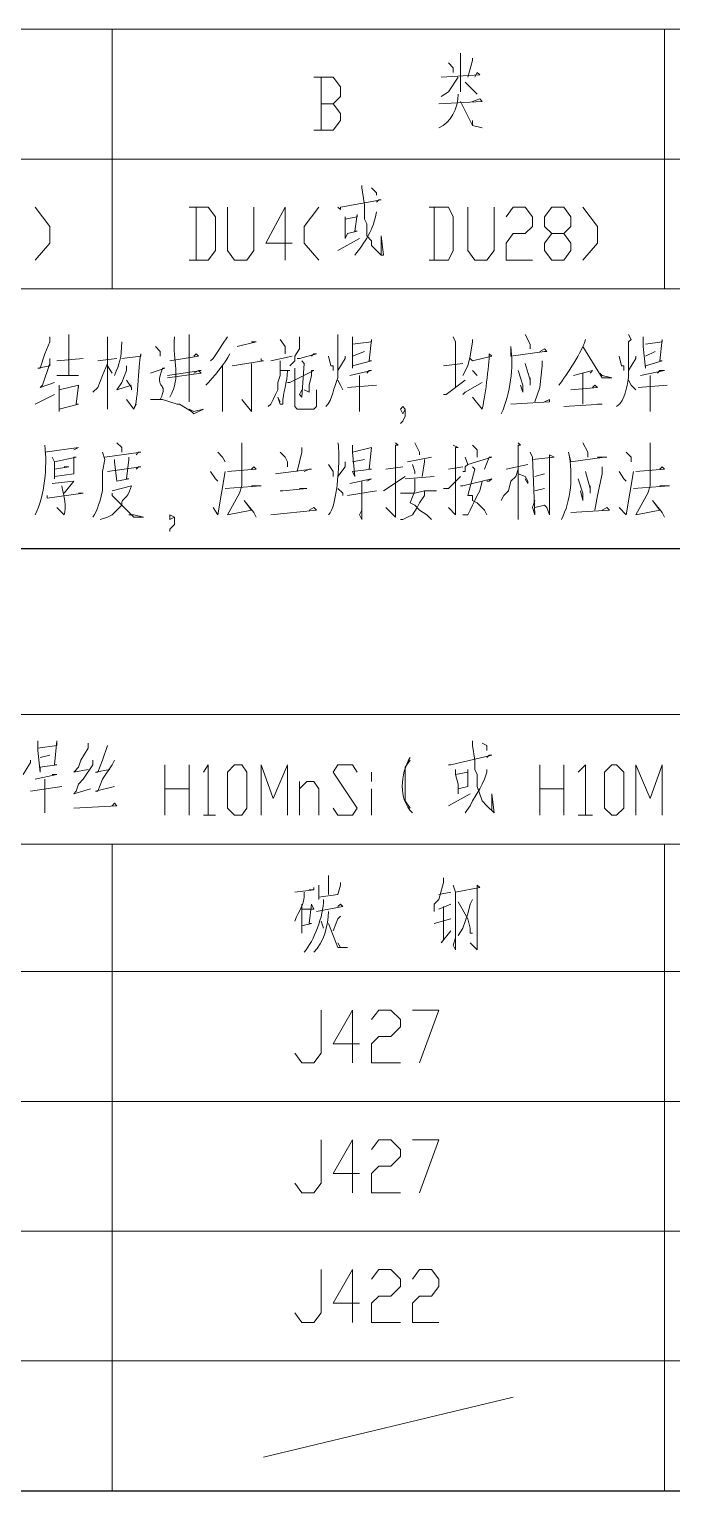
# Model space of a CAD drawing. Header units: millimetres. Extents: x -219 to 948, y -831 to -7.
# Drawn here: x 803.6 to 851.8, y -342.5 to -233.1 of the extents above; entities that cross this region are included whole.
import ezdxf

# ---------------------------------------------------------------- set-up
doc = ezdxf.new("R2010")
doc.units = ezdxf.units.MM
doc.layers.add('1', color=7, linetype='Continuous')

msp = doc.modelspace()

# ---------------------------------------------------------------- linework, layer by layer
at = {"layer": '1', "color": 0, "lineweight": 5}
for points in [[(725.62, -233.07), (933.7, -233.07)], [(809.86, -233.07), (809.86, -252.51)], [(851.26, -233.07), (851.26, -252.51)], [(835.96, -234.87), (835.96, -237.75), (835.96, -237.03)], [(836.86, -235.23), (836.86, -235.41), (836.5, -236.67)], [(834.52, -236.67), (837.4, -236.49), (837.22, -236.31), (837.04, -236.67)], [(835.06, -235.59), (835.42, -235.95), (835.42, -236.31)], [(826.42, -238.65), (826.96, -238.11), (826.96, -237.39), (826.42, -236.67), (824.98, -236.67)], [(825.52, -236.67), (825.52, -240.63)], [(835.78, -236.67), (835.06, -237.75), (834.52, -238.11)], [(836.32, -237.03), (836.86, -237.57), (837.22, -237.93)], [(834.34, -238.65), (837.58, -238.47), (837.4, -238.29), (836.86, -238.47)], [(835.96, -238.47), (836.86, -240.27), (837.58, -240.45), (836.86, -240.27), (836.86, -239.91)], [(824.98, -240.63), (826.42, -240.63), (826.96, -239.91), (826.96, -239.37), (826.42, -238.65), (825.52, -238.65)], [(725.62, -242.79), (933.7, -242.79)], [(828.58, -244.77), (828.58, -244.95), (828.58, -244.95), (828.76, -246.21), (828.76, -247.29), (828.94, -247.65), (828.94, -248.19), (828.94, -248.55), (829.3, -248.91), (829.3, -249.27), (829.66, -249.63), (829.84, -249.81), (830.02, -249.99), (830.2, -249.99), (830.02, -248.55), (830.02, -249.99)], [(829.3, -244.95), (829.66, -245.31), (829.66, -245.49)], [(826.78, -246.39), (826.96, -246.57), (826.96, -246.39), (830.02, -245.85), (829.84, -245.85), (829.66, -246.03)], [(804.1, -246.39), (805.18, -247.83), (805.18, -249.09), (804.1, -250.35)], [(815.62, -250.35), (817.06, -250.35), (817.6, -249.63), (817.6, -247.11), (817.06, -246.39), (815.62, -246.39)], [(816.16, -246.39), (816.16, -250.35)], [(818.5, -246.39), (818.5, -249.63), (819.04, -250.35), (819.94, -250.35), (820.48, -249.63), (820.48, -246.39)], [(823.36, -249.09), (821.38, -249.09), (822.82, -246.39), (822.82, -250.35)], [(825.34, -246.39), (824.26, -247.83), (824.26, -249.09), (825.34, -250.35)], [(827.32, -247.11), (827.32, -248.73), (827.5, -248.37), (828.22, -248.19), (828.04, -248.19), (828.22, -246.93), (828.22, -247.11), (827.32, -247.29)], [(833.62, -250.35), (835.06, -250.35), (835.42, -249.63), (835.42, -247.11), (835.06, -246.39), (833.62, -246.39)], [(833.98, -246.39), (833.98, -250.35)], [(836.5, -246.39), (836.5, -249.63), (837.04, -250.35), (837.94, -250.35), (838.48, -249.63), (838.48, -246.39)], [(839.38, -247.11), (839.92, -246.39), (840.82, -246.39), (841.36, -247.11), (841.36, -247.83), (840.82, -248.37), (839.92, -248.37), (839.38, -249.09), (839.38, -250.35), (841.36, -250.35)], [(842.8, -250.35), (842.26, -249.63), (842.26, -249.09), (842.8, -248.37), (843.7, -248.37), (844.24, -247.83), (844.24, -247.11), (843.7, -246.39), (842.8, -246.39), (842.26, -247.11), (842.26, -247.83), (842.8, -248.37)], [(845.14, -246.39), (846.22, -247.83), (846.22, -249.09), (845.14, -250.35)], [(843.7, -248.37), (844.24, -249.09), (844.24, -249.63), (843.7, -250.35), (842.8, -250.35)], [(826.78, -249.63), (826.78, -249.63), (828.4, -248.73)], [(725.62, -252.51), (933.7, -252.51)], [(806.62, -255.93), (806.62, -258.99)], [(815.62, -255.93), (815.62, -260.97), (815.62, -260.25)], [(840.82, -255.93), (841.18, -256.65), (841.18, -257.01)], [(805.18, -256.11), (805.18, -256.47), (804.82, -257.37), (804.46, -258.45), (804.28, -258.45), (805.18, -258.27), (805.18, -257.73), (805.18, -258.09), (804.64, -259.71), (804.46, -259.89), (805.54, -259.53)], [(809.5, -256.11), (809.5, -256.29), (809.5, -261.51), (809.5, -261.15), (809.5, -260.43)], [(813.1, -256.83), (813.46, -257.19), (813.46, -257.37)], [(818.5, -256.11), (818.14, -256.65), (817.78, -257.19), (817.42, -257.73), (817.24, -257.91)], [(819.22, -256.83), (820.66, -256.47), (820.66, -256.47), (820.3, -256.47)], [(822.46, -256.29), (822.82, -256.83), (822.82, -257.37)], [(823.9, -256.11), (823.9, -256.47), (823.9, -257.01), (823.54, -257.55), (823.54, -257.91), (823.18, -258.27)], [(827.86, -256.11), (827.86, -256.83), (827.86, -258.45), (827.86, -258.27), (829.3, -257.91), (829.12, -257.91), (829.3, -256.29), (829.3, -256.47), (827.86, -256.65)], [(835.42, -256.11), (835.6, -256.47), (835.6, -259.89)], [(836.86, -256.29), (836.86, -256.47), (836.68, -257.55), (836.5, -258.27), (836.14, -258.99)], [(845.14, -256.83), (846.58, -259.17), (847.3, -259.17), (846.58, -258.99), (846.4, -258.81)], [(849.64, -256.11), (849.64, -256.83), (849.82, -258.45), (849.82, -258.27), (851.08, -257.91), (850.9, -257.91), (851.08, -256.29), (851.08, -256.47), (849.82, -256.65)], [(805.72, -257.91), (807.7, -257.73)], [(809.5, -258.09), (809.14, -258.99), (808.78, -259.89), (808.42, -260.25)], [(808.78, -257.91), (810.22, -257.73)], [(809.5, -258.27), (809.86, -258.81)], [(810.94, -258.27), (810.94, -258.63), (810.58, -259.53), (810.22, -260.07), (810.22, -260.07), (811.3, -259.71)], [(813.46, -257.19), (813.46, -257.55)], [(814.18, -257.91), (816.34, -257.55), (816.16, -257.37), (815.98, -257.55)], [(814.18, -257.91), (816.34, -257.55), (816.16, -257.37), (815.98, -257.55)], [(818.14, -258.27), (818.14, -261.69), (818.14, -261.33), (818.14, -260.79)], [(818.86, -258.27), (821.2, -257.91), (821.02, -257.91), (821.02, -257.73), (821.02, -257.91)], [(820.3, -258.09), (820.3, -261.69), (819.58, -260.79)], [(822.46, -257.91), (822.46, -257.91), (822.46, -258.99), (822.28, -259.53), (822.28, -260.07), (822.1, -260.43), (821.92, -260.79), (821.74, -261.15), (821.56, -261.33)], [(821.74, -257.91), (823.36, -257.55)], [(823.72, -257.73), (823.9, -257.73), (825.16, -257.37), (824.98, -257.37), (824.8, -257.55)], [(824.08, -257.91), (824.26, -258.09), (824.08, -260.61), (823.9, -260.43), (824.08, -260.07)], [(826.06, -257.55), (826.24, -258.27), (826.42, -258.27), (826.42, -258.63)], [(827.32, -257.55), (827.32, -257.73), (826.78, -258.63)], [(827.86, -257.55), (828.76, -257.19)], [(834.7, -258.27), (836.14, -258.09)], [(840.82, -258.09), (841.18, -259.35), (841.18, -259.71), (841.18, -259.17)], [(842.08, -257.91), (842.08, -258.27), (841.9, -259.89), (841.54, -260.97)], [(847.84, -257.55), (848.02, -258.27), (848.2, -258.27), (848.2, -258.63)], [(849.1, -257.55), (849.1, -257.73), (848.56, -258.63)], [(849.82, -257.55), (850.54, -257.19)], [(805.72, -258.99), (807.34, -258.99)], [(810.94, -259.35), (811.3, -259.89), (811.3, -260.07)], [(814, -259.17), (816.52, -258.81), (816.34, -258.63), (815.98, -258.81)], [(814, -258.99), (816.52, -258.63), (816.34, -258.63)], [(823, -259.53), (823.18, -259.53), (824.98, -258.63), (824.8, -258.63), (824.8, -258.99), (824.62, -259.71), (824.62, -260.07), (824.62, -260.25), (824.26, -260.07)], [(823.54, -258.45), (823.54, -258.63), (823.54, -258.63), (823.54, -260.97), (823.54, -261.15), (823.54, -261.33), (823.72, -261.51), (824.98, -261.51), (825.16, -261.33), (825.16, -260.07), (825.16, -261.33)], [(826.78, -259.35), (826.96, -259.71), (827.14, -260.07)], [(827.68, -258.99), (829.3, -258.63), (829.12, -258.63), (828.94, -258.81)], [(828.4, -258.99), (828.4, -261.69), (828.4, -260.97)], [(834.7, -260.43), (834.88, -260.43), (836.32, -259.35)], [(836.86, -258.63), (837.22, -258.99)], [(840.28, -258.63), (840.64, -259.71), (840.64, -260.25), (840.46, -259.71)], [(844.42, -258.99), (845.86, -258.63), (845.86, -258.63), (845.68, -258.81)], [(845.14, -258.81), (845.14, -261.15)], [(848.56, -259.35), (848.74, -259.71), (849.1, -260.07)], [(849.46, -258.99), (851.26, -258.63), (850.9, -258.63), (850.72, -258.81)], [(850.18, -258.99), (850.18, -261.69), (850.18, -260.97)], [(804.1, -261.15), (805.54, -260.43)], [(805.9, -259.71), (805.9, -260.07), (805.9, -261.51), (805.9, -261.69), (805.9, -261.51), (807.34, -261.15), (807.16, -261.15), (807.34, -259.71), (807.34, -259.89), (807.34, -259.71), (805.9, -260.07)], [(827.5, -259.89), (829.66, -259.71)], [(836.14, -260.43), (836.32, -260.25), (837.58, -259.53)], [(844.24, -260.07), (846.22, -259.89), (846.04, -259.71), (845.86, -259.89)], [(849.28, -259.89), (851.44, -259.71)], [(812.74, -260.79), (813.64, -260.79), (814.18, -260.97), (814.72, -261.15), (814.9, -261.15), (815.8, -261.69), (815.98, -261.87), (816.7, -261.51), (815.98, -261.69), (815.62, -261.51)], [(831.46, -262.59), (831.64, -262.41), (831.82, -262.05), (831.82, -261.51), (831.64, -261.33), (831.46, -261.51), (831.64, -261.87), (831.82, -261.51)], [(839.74, -261.15), (842.62, -260.97), (842.62, -260.79), (842.26, -260.97)], [(843.7, -261.33), (846.58, -261.15), (846.4, -261.15), (846.22, -261.15)], [(804.82, -264.75), (807.34, -264.39), (807.34, -264.39), (806.98, -264.57)], [(809.32, -265.11), (812.02, -264.75), (811.84, -264.75), (811.66, -264.93)], [(810.22, -264.03), (810.58, -264.39), (810.58, -264.75)], [(817.78, -264.75), (818.14, -265.11), (818.32, -265.47)], [(819.58, -264.03), (819.58, -267.27), (819.4, -267.81), (818.5, -269.43), (820.3, -269.07), (819.76, -268.35), (820.48, -269.25), (820.66, -269.61)], [(822.46, -264.75), (822.82, -265.11), (823, -265.47), (823, -265.83)], [(824.08, -264.39), (824.08, -264.75), (823.72, -266.19)], [(827.86, -264.21), (827.86, -264.75), (828.04, -266.55), (827.86, -266.19), (829.3, -266.01), (829.12, -266.01), (829.3, -264.39), (829.3, -264.39), (827.86, -264.75)], [(831.1, -264.03), (831.28, -264.21), (831.1, -264.21), (831.1, -269.43), (831.1, -269.61), (830.38, -268.89), (831.1, -269.61)], [(832.54, -264.03), (832.9, -264.75), (832.9, -264.93)], [(835.42, -264.21), (835.78, -264.39), (835.6, -264.39), (835.6, -269.43), (835.06, -268.89), (835.6, -269.43)], [(836.86, -264.21), (837.22, -264.57), (837.22, -264.75), (837.22, -265.11)], [(840.28, -264.03), (840.46, -264.21), (840.28, -264.21), (840.28, -269.79), (840.28, -269.07)], [(841.18, -264.75), (841.36, -265.11), (841.54, -269.43), (841.36, -268.89), (841.54, -268.35)], [(845.14, -264.03), (845.5, -264.75), (845.5, -265.11)], [(848.38, -264.75), (848.74, -265.11), (848.74, -265.47)], [(850.18, -264.03), (850.18, -267.27), (850, -267.81), (849.1, -269.43), (849.1, -269.43), (850.9, -269.07), (850.36, -268.35), (851.08, -269.25), (851.26, -269.61)], [(805.36, -265.11), (805.54, -265.47), (805.54, -266.73), (805.54, -266.55), (806.98, -266.37), (806.98, -266.37), (806.98, -265.11), (807.16, -265.11), (805.54, -265.47)], [(805.54, -266.01), (806.62, -265.83), (806.62, -265.83), (806.26, -265.83)], [(809.5, -266.19), (812.02, -265.83), (811.84, -265.83), (811.66, -266.01)], [(810.04, -265.29), (810.04, -265.47), (810.22, -266.91), (810.22, -266.91), (811.12, -266.73), (810.94, -266.73), (811.12, -265.29), (811.12, -265.11)], [(818.5, -266.19), (820.66, -266.01), (820.48, -265.83), (820.3, -266.01)], [(826.06, -265.65), (826.42, -266.19), (826.42, -266.37), (826.42, -266.55)], [(827.32, -265.47), (827.32, -265.83), (826.78, -266.55)], [(827.86, -265.47), (828.76, -265.29)], [(830.38, -266.01), (831.64, -265.83)], [(832, -265.47), (833.8, -265.11)], [(832.36, -265.65), (832.54, -266.19), (832.54, -266.37)], [(833.26, -265.29), (833.26, -265.47), (833.08, -266.55)], [(835.06, -266.01), (836.14, -265.83)], [(836.32, -265.11), (836.5, -265.65), (836.32, -265.83), (836.32, -266.19), (836.14, -266.19)], [(836.5, -265.65), (838.3, -265.11), (838.12, -265.11), (837.76, -266.01)], [(836.86, -265.83), (837.04, -266.01), (836.5, -267.99), (836.86, -267.99), (836.86, -268.35), (837.22, -268.53), (837.76, -269.07), (837.94, -269.43)], [(839.38, -266.01), (841, -265.65)], [(841.36, -265.29), (842.98, -265.11), (842.62, -264.93), (842.62, -268.53), (842.62, -269.07), (842.62, -269.43), (842.44, -268.89), (842.26, -268.71), (841.54, -268.89)], [(846.58, -265.83), (846.58, -266.37), (846.22, -267.99), (846.04, -269.07)], [(849.1, -266.19), (851.26, -266.01), (851.08, -265.83), (850.9, -266.01)], [(805.36, -267.09), (806.98, -266.91), (806.98, -266.91), (806.26, -267.81)], [(817.24, -266.19), (817.6, -266.73), (817.78, -266.91)], [(817.42, -268.89), (817.78, -269.43), (818.32, -266.19)], [(822.1, -266.37), (824.8, -266.01), (824.62, -266.01), (824.26, -266.19)], [(827.68, -267.09), (829.3, -266.73), (829.3, -266.73), (828.94, -266.91)], [(828.58, -266.91), (828.58, -269.79), (828.4, -269.43), (828.58, -269.07)], [(830.2, -267.63), (831.82, -266.55)], [(831.82, -266.73), (833.98, -266.55)], [(832.54, -266.73), (832.54, -266.91), (832.54, -267.63), (832.18, -268.53), (832.54, -268.71), (832.9, -269.07), (833.44, -269.43), (833.8, -269.79)], [(834.7, -267.45), (835.06, -267.45), (835.96, -266.55)], [(835.96, -267.27), (836.14, -267.27), (836.14, -267.27), (838.3, -266.73), (838.12, -266.91), (837.94, -266.91)], [(837.58, -266.91), (837.4, -267.63), (837.22, -267.99), (837.04, -268.35), (836.86, -268.71), (836.68, -269.07), (836.5, -269.43), (836.14, -269.43)], [(840.28, -266.01), (840.1, -266.55), (839.74, -266.91), (839.56, -267.63), (839.2, -267.99), (839.02, -268.35)], [(840.28, -266.37), (840.82, -266.55), (841, -266.91), (841, -267.09), (840.82, -266.73)], [(841.54, -266.55), (842.26, -266.37)], [(844.78, -266.73), (845.14, -267.81), (845.14, -268.35), (844.96, -267.63)], [(845.32, -266.19), (845.68, -267.45), (845.68, -267.81), (845.68, -267.27)], [(847.84, -266.19), (848.2, -266.73), (848.38, -266.91)], [(847.84, -268.89), (848.38, -269.43), (848.92, -266.19)], [(805, -267.99), (805, -268.17), (807.7, -267.81), (807.34, -267.81)], [(809.86, -267.81), (809.86, -267.99), (811.48, -269.61), (812.2, -269.61), (811.48, -269.43), (811.12, -269.43)], [(818.32, -267.45), (821.02, -267.27), (820.3, -267.27)], [(822.46, -267.63), (822.64, -267.63), (824.44, -267.45), (823.9, -267.45)], [(826.78, -267.45), (827.14, -267.81), (827.14, -267.99)], [(827.5, -267.99), (829.66, -267.63)], [(831.46, -267.81), (832.54, -267.81), (833.26, -267.63), (834.16, -267.63), (833.8, -267.63)], [(833.26, -267.63), (833.26, -267.99), (832.9, -268.53), (832.72, -268.89), (832.36, -269.43), (832, -269.61), (831.64, -269.79), (831.46, -269.79)], [(841.54, -267.63), (842.26, -267.45)], [(848.92, -267.45), (851.62, -267.27), (850.9, -267.27)], [(821.74, -269.43), (825.16, -269.07), (824.98, -268.89), (824.62, -269.07)], [(844.24, -269.25), (847.12, -269.07), (846.94, -268.89), (846.58, -269.07)], [(814.18, -270.69), (814.18, -270.51), (814.54, -270.15), (814.54, -269.61), (814.18, -269.43), (814.18, -269.61), (814.18, -269.79), (814.54, -269.61)], [(725.62, -284.37), (933.7, -284.37)], [(804.28, -286.35), (804.28, -287.07), (804.46, -288.69), (804.46, -288.33), (805.72, -288.15), (805.54, -288.15), (805.72, -286.35), (805.72, -286.71), (804.28, -286.89)], [(808.06, -286.53), (808.06, -286.89), (807.52, -287.79), (807.34, -288.33), (806.98, -288.69), (808.06, -288.51)], [(809.5, -286.71), (809.14, -287.79), (808.78, -288.69), (808.6, -288.69), (809.68, -288.51)], [(836.86, -286.35), (836.86, -286.53), (836.86, -286.71), (837.04, -287.79), (837.04, -288.51), (837.22, -288.87), (837.22, -289.23), (837.22, -289.77), (837.58, -290.85), (837.94, -291.21), (838.12, -291.39), (838.3, -291.57), (838.48, -291.75), (838.3, -290.31), (838.3, -291.57)], [(837.58, -286.53), (837.94, -286.71), (837.94, -287.07), (837.94, -287.07)], [(803.74, -287.79), (803.74, -287.97), (803.2, -288.87)], [(804.46, -287.61), (805.18, -287.43)], [(808.42, -287.79), (808.42, -288.15), (807.7, -289.23), (807.34, -289.59), (807.16, -290.13), (806.98, -290.31), (808.24, -289.95)], [(810.04, -287.79), (809.86, -288.15), (809.14, -289.23), (808.78, -290.13), (808.6, -290.13), (810.04, -289.77)], [(832.18, -287.79), (831.82, -288.33), (831.82, -288.69), (831.82, -290.67), (831.82, -290.85), (832.18, -291.39)], [(835.06, -288.15), (835.24, -288.15), (835.24, -288.15), (838.3, -287.43), (838.12, -287.43), (837.94, -287.61)], [(804.1, -289.23), (805.72, -288.87), (805.36, -288.87)], [(813.82, -291.93), (813.82, -288.15)], [(815.62, -288.15), (815.62, -291.93)], [(816.7, -288.69), (817.06, -288.15), (817.06, -291.93)], [(819.04, -291.93), (818.5, -291.39), (818.5, -288.69), (819.04, -288.15), (819.58, -288.15), (819.94, -288.69), (819.94, -291.39), (819.58, -291.93), (819.04, -291.93)], [(821.02, -291.93), (821.02, -288.15), (821.92, -290.67), (823, -288.15), (823, -291.93)], [(826.42, -291.39), (826.78, -291.93), (827.86, -291.93), (828.22, -291.39), (826.42, -288.69), (826.78, -288.15), (827.86, -288.15), (828.22, -288.69)], [(829.3, -289.41), (829.3, -288.69)], [(835.6, -288.51), (835.6, -288.87), (835.78, -289.59), (835.78, -290.31), (835.78, -289.95), (836.5, -289.77), (836.5, -288.51), (836.5, -288.69), (835.6, -288.87)], [(837.94, -288.51), (837.94, -288.69), (837.76, -289.23), (837.58, -289.59), (837.4, -289.95), (836.86, -290.85), (836.68, -291.21), (836.32, -291.75)], [(841.9, -291.93), (841.9, -288.15)], [(843.7, -288.15), (843.7, -291.93)], [(844.78, -288.69), (845.32, -288.15), (845.32, -291.93)], [(847.3, -291.93), (846.76, -291.39), (846.76, -288.69), (847.3, -288.15), (847.66, -288.15), (848.2, -288.69), (848.2, -291.39), (847.66, -291.93), (847.3, -291.93)], [(849.1, -291.93), (849.1, -288.15), (850.18, -290.67), (851.08, -288.15), (851.08, -291.93)], [(803.74, -290.13), (806.08, -289.77)], [(804.82, -289.23), (804.82, -291.75), (804.82, -291.21)], [(813.82, -289.95), (815.62, -289.95)], [(823.9, -291.93), (823.9, -289.41)], [(823.9, -289.95), (824.44, -289.41), (824.98, -289.41), (825.34, -289.95), (825.34, -291.93)], [(829.3, -291.93), (829.3, -289.95)], [(841.9, -289.95), (843.7, -289.95)], [(810.22, -291.21), (810.04, -291.03), (809.86, -291.21)], [(835.06, -291.21), (835.06, -291.21), (836.68, -290.31)], [(806.98, -291.39), (810.22, -291.21)], [(816.7, -291.93), (817.6, -291.93)], [(844.78, -291.93), (845.86, -291.93)], [(725.62, -294.09), (933.7, -294.09)], [(809.86, -342.51), (809.86, -294.09)], [(851.26, -342.51), (851.26, -294.09)], [(826.06, -296.43), (826.06, -297.87)], [(823.54, -297.69), (824.98, -297.51), (824.98, -297.33), (824.98, -297.51), (824.62, -297.51)], [(825.34, -297.15), (825.34, -298.23), (825.34, -298.05), (826.78, -297.87)], [(826.96, -296.97), (826.96, -297.15), (826.78, -297.87)], [(834.7, -296.61), (834.7, -296.97), (834.34, -298.23), (833.98, -298.59), (833.98, -299.13)], [(835.42, -297.15), (835.6, -297.69), (835.6, -302.01), (835.42, -301.65), (835.6, -301.11)], [(835.6, -297.69), (837.4, -297.33), (837.22, -297.15), (837.22, -297.51), (837.22, -301.65), (837.22, -302.01), (836.68, -301.47), (837.22, -302.01)], [(824.08, -298.59), (824.08, -300.75), (824.08, -300.21), (824.8, -300.03), (824.62, -300.03), (824.8, -298.59), (824.98, -298.95), (824.08, -298.95)], [(825.16, -299.13), (827.14, -298.77), (826.96, -298.59), (826.78, -298.77)], [(834.34, -297.87), (835.24, -297.69)], [(835.24, -298.59), (834.34, -298.95)], [(834.7, -298.77), (834.7, -301.29), (834.52, -301.47), (835.24, -300.57)], [(836.86, -298.23), (836.68, -298.59), (836.5, -299.31), (836.14, -300.39), (835.78, -300.93)], [(835.78, -298.41), (836.5, -299.67), (836.5, -299.67), (836.68, -300.39), (836.68, -300.75), (836.86, -300.75)], [(825.52, -299.85), (825.7, -300.39)], [(826.96, -299.49), (826.78, -299.67), (826.42, -300.57)], [(835.24, -299.67), (833.98, -300.03)], [(826.06, -300.03), (826.78, -301.83), (827.5, -301.83), (826.96, -301.83), (826.78, -301.47)], [(725.62, -303.63), (933.7, -303.63)], [(823.54, -309.75), (824.08, -310.47), (824.98, -310.47), (825.52, -309.75), (825.52, -306.51)], [(828.4, -309.03), (826.42, -309.03), (827.86, -306.51), (827.86, -310.47)], [(829.3, -307.23), (829.84, -306.51), (830.74, -306.51), (831.46, -307.23), (831.46, -307.77), (830.74, -308.49), (829.84, -308.49), (829.3, -309.03), (829.3, -310.47), (831.46, -310.47)], [(832.36, -306.51), (834.34, -306.51), (832.9, -310.47)], [(933.7, -313.35), (725.62, -313.35)], [(823.54, -319.47), (824.08, -320.19), (824.98, -320.19), (825.52, -319.47), (825.52, -316.23)], [(828.4, -318.75), (826.42, -318.75), (827.86, -316.23), (827.86, -320.19)], [(829.3, -316.95), (829.84, -316.23), (830.74, -316.23), (831.46, -316.95), (831.46, -317.49), (830.74, -318.21), (829.84, -318.21), (829.3, -318.75), (829.3, -320.19), (831.46, -320.19)], [(832.36, -316.23), (834.34, -316.23), (832.9, -320.19)], [(725.62, -323.07), (933.7, -323.07)], [(823.54, -329.19), (824.08, -329.91), (824.98, -329.91), (825.52, -329.19), (825.52, -325.95)], [(828.4, -328.47), (826.42, -328.47), (827.86, -325.95), (827.86, -329.91)], [(829.3, -326.67), (829.84, -325.95), (830.74, -325.95), (831.46, -326.67), (831.46, -327.21), (830.74, -327.93), (829.84, -327.93), (829.3, -328.47), (829.3, -329.91), (831.46, -329.91)], [(832.36, -326.67), (832.9, -325.95), (833.8, -325.95), (834.34, -326.67), (834.34, -327.21), (833.8, -327.93), (832.9, -327.93), (832.36, -328.47), (832.36, -329.91), (834.34, -329.91)], [(933.7, -332.79), (725.62, -332.79)], [(821.2, -339.99), (839.92, -335.49)]]:
    msp.add_lwpolyline(points, dxfattribs=at)
at = {"layer": '1', "color": 0, "lineweight": 25}
for points in [[(725.62, -271.95), (933.7, -271.95)], [(725.62, -342.51), (933.7, -342.51)]]:
    msp.add_lwpolyline(points, dxfattribs=at)
at = {"layer": '1', "color": 0, "lineweight": 5}
for points in [[(835.78, -237.93), (835.78, -239.01), (835.24, -240.09), (834.34, -240.45)], [(829.66, -246.75), (829.48, -248.01), (828.76, -249.09), (828.04, -249.99)], [(810.58, -256.47), (810.58, -257.73), (810.4, -258.09), (810.04, -258.99)], [(814.54, -256.11), (814.36, -258.09), (815.08, -258.99), (814.18, -260.61)], [(845.32, -256.29), (845.14, -257.19), (843.88, -258.99), (843.34, -259.71)], [(818.68, -257.37), (818.32, -258.09), (817.42, -259.17), (816.88, -259.71)], [(804.82, -264.21), (805, -265.83), (804.82, -267.99), (804.1, -269.43)], [(826.78, -264.03), (826.96, -264.75), (826.78, -268.89), (826.06, -269.43)], [(832.36, -291.75), (831.28, -290.67), (831.46, -288.87), (832.18, -287.61)], [(824.26, -297.69), (824.26, -298.77), (823.9, -298.95), (823.54, -299.85)], [(825.7, -298.23), (825.7, -299.49), (824.98, -301.29), (824.26, -302.19)], [(826.06, -299.13), (826.06, -300.21), (825.7, -301.47), (824.98, -302.19)]]:
    msp.add_open_spline(points, degree=3, dxfattribs=at)
for points, knots in [([(826.78, -255.93), (826.78, -255.93), (826.78, -256.29), (826.78, -256.29), (826.78, -256.29), (826.78, -256.47), (826.78, -256.47), (826.78, -256.47), (826.78, -259.17), (826.78, -259.17), (826.42, -259.89), (826.42, -260.79), (825.88, -261.33)], [0, 0, 0, 0, 1, 1, 1, 2, 2, 2, 3, 3, 3, 4, 4, 4, 4]), ([(848.56, -255.93), (848.56, -255.93), (848.74, -256.29), (848.74, -256.29), (848.74, -256.29), (848.56, -256.47), (848.56, -256.47), (848.56, -256.47), (848.56, -259.17), (848.56, -259.17), (848.38, -259.89), (848.38, -260.79), (847.66, -261.33)], [0, 0, 0, 0, 1, 1, 1, 2, 2, 2, 3, 3, 3, 4, 4, 4, 4]), ([(841.9, -257.19), (841.9, -257.19), (842.26, -257.01), (842.26, -257.01), (842.26, -257.01), (842.44, -257.19), (842.44, -257.19), (842.44, -257.19), (842.26, -257.19), (842.26, -257.19), (842.26, -257.19), (839.74, -257.55), (839.74, -257.55), (839.74, -257.55), (839.74, -256.83), (839.74, -256.83), (839.92, -258.45), (839.74, -260.25), (839.02, -261.87)], [0, 0, 0, 0, 1, 1, 1, 2, 2, 2, 3, 3, 3, 4, 4, 4, 5, 5, 5, 6, 6, 6, 6]), ([(810.58, -257.73), (810.58, -257.73), (810.58, -257.73), (810.58, -257.73), (810.58, -257.73), (812.02, -257.55), (812.02, -257.55), (812.02, -257.55), (812.02, -257.37), (812.02, -257.37), (811.84, -257.73), (811.84, -260.97), (811.48, -261.51), (811.48, -261.51), (810.94, -260.79), (810.94, -260.79), (810.94, -260.79), (811.48, -261.51), (811.48, -261.51), (811.48, -261.51), (811.66, -261.15), (811.66, -261.15)], [0, 0, 0, 0, 1, 1, 1, 2, 2, 2, 3, 3, 3, 4, 4, 4, 5, 5, 5, 6, 6, 6, 7, 7, 7, 7]), ([(836.68, -257.73), (836.68, -257.73), (836.86, -257.91), (836.86, -257.91), (836.86, -257.91), (838.3, -257.55), (838.3, -257.55), (838.3, -257.55), (838.12, -257.37), (838.12, -257.37), (838.12, -258.09), (837.76, -260.97), (837.58, -261.51), (837.58, -261.51), (836.86, -260.61), (836.86, -260.61), (836.86, -260.61), (837.58, -261.51), (837.58, -261.51)], [0, 0, 0, 0, 1, 1, 1, 2, 2, 2, 3, 3, 3, 4, 4, 4, 5, 5, 5, 6, 6, 6, 6]), ([(812.74, -258.81), (812.74, -258.81), (813.82, -258.45), (813.82, -258.45), (813.82, -258.45), (813.64, -258.45), (813.64, -258.45), (812.92, -260.25), (814.18, -259.35), (813.46, -260.79)], [0, 0, 0, 0, 1, 1, 1, 2, 2, 2, 3, 3, 3, 3]), ([(822.46, -258.63), (822.46, -258.63), (823.18, -258.63), (823.18, -258.63), (823.18, -258.63), (823, -258.63), (823, -258.63), (823, -259.53), (822.64, -260.25), (822.64, -261.15), (822.64, -261.15), (822.46, -261.15), (822.46, -261.15), (822.46, -261.15), (822.28, -260.61), (822.28, -260.61), (822.28, -260.61), (822.46, -260.97), (822.46, -260.97)], [0, 0, 0, 0, 1, 1, 1, 2, 2, 2, 3, 3, 3, 4, 4, 4, 5, 5, 5, 6, 6, 6, 6]), ([(809.14, -264.75), (809.14, -264.75), (809.32, -265.29), (809.32, -265.29), (809.32, -265.29), (809.14, -266.19), (809.14, -266.19), (809.14, -266.19), (809.14, -266.91), (809.14, -266.91), (809.14, -266.91), (809.14, -267.63), (809.14, -267.63), (808.96, -268.35), (808.78, -269.07), (808.42, -269.61)], [0, 0, 0, 0, 1, 1, 1, 2, 2, 2, 3, 3, 3, 4, 4, 4, 5, 5, 5, 5]), ([(846.22, -265.11), (846.22, -265.11), (846.58, -265.11), (846.58, -265.11), (846.58, -265.11), (846.94, -265.11), (846.94, -265.11), (846.94, -265.11), (846.76, -265.11), (846.76, -265.11), (846.76, -265.11), (844.24, -265.47), (844.24, -265.47), (844.24, -265.47), (844.06, -264.75), (844.06, -264.75), (844.42, -266.55), (844.24, -268.35), (843.52, -269.79)], [0, 0, 0, 0, 1, 1, 1, 2, 2, 2, 3, 3, 3, 4, 4, 4, 5, 5, 5, 6, 6, 6, 6]), ([(806.08, -267.27), (806.26, -267.99), (806.44, -268.89), (806.26, -269.43), (806.26, -269.43), (805.72, -268.89), (805.72, -268.89), (805.72, -268.89), (806.26, -269.43), (806.26, -269.43)], [0, 0, 0, 0, 1, 1, 1, 2, 2, 2, 3, 3, 3, 3]), ([(809.86, -267.63), (809.86, -267.63), (811.3, -267.27), (811.3, -267.27), (811.3, -267.27), (811.3, -267.27), (811.3, -267.27), (810.94, -268.53), (810.58, -267.99), (810.58, -268.71), (810.58, -268.71), (810.22, -269.07), (810.22, -269.07), (810.22, -269.07), (809.86, -269.43), (809.86, -269.43), (809.86, -269.43), (809.5, -269.61), (809.5, -269.61), (809.5, -269.61), (808.96, -269.79), (808.96, -269.79)], [0, 0, 0, 0, 1, 1, 1, 2, 2, 2, 3, 3, 3, 4, 4, 4, 5, 5, 5, 6, 6, 6, 7, 7, 7, 7])]:
    msp.add_open_spline(points, degree=3, knots=knots, dxfattribs=at)

doc.saveas('drawing.dxf')
